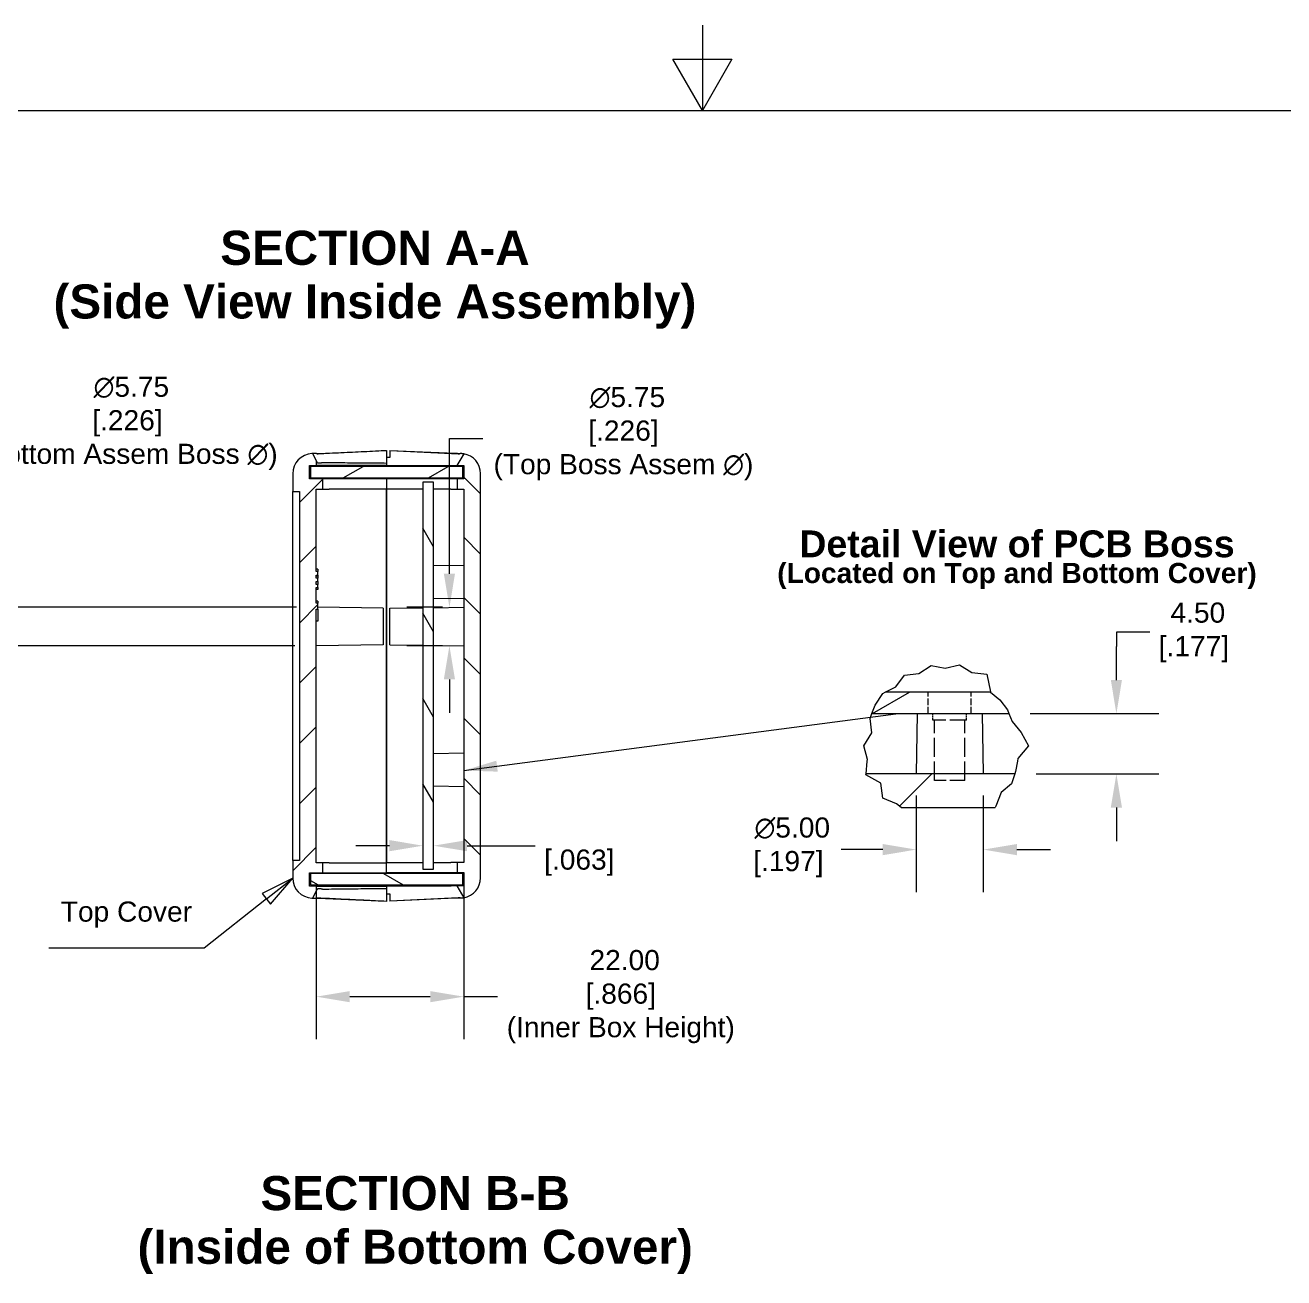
# Model space of a CAD drawing. Header units: millimetres. Extents: x 7 to 552, y 7 to 425.
# Drawn here: x 178.5 to 366.1, y 238.5 to 425.2 of the extents above; entities that cross this region are included whole.
import ezdxf

# ---------------------------------------------------------------- set-up
doc = ezdxf.new("R2010")
doc.units = ezdxf.units.MM
doc.header["$LTSCALE"] = 2
doc.linetypes.add('DASHED', pattern=[0.2067, 0.1654, -0.0413])
for name, color, linetype, lineweight in [('Border (ANSI)', 7, 'Continuous', 9), ('Break Line (ANSI)', 7, 'Continuous', 9), ('Dimension (ANSI)', 7, 'Continuous', 9), ('Hatch (ANSI)', 7, 'Continuous', 9), ('Hidden (ANSI)', 7, 'DASHED', 9), ('Symbol (ANSI)', 7, 'Continuous', 9), ('Visible (ANSI)', 7, 'Continuous', 9)]:
    doc.layers.add(name, color=color, linetype=linetype, lineweight=lineweight)
doc.styles.add('Label Text (ANSI)', font='arialbd.ttf')
doc.styles.add('Note Text (ANSI)', font='arial.ttf')
doc.dimstyles.new('Default - mm (ANSI)', dxfattribs={"dimscale": 2, "dimtxt": 1.5, "dimasz": 2.5, "dimexe": 3.175, "dimexo": 1.6002, "dimgap": 0.8, "dimtad": 0, "dimtih": 1, "dimtoh": 1, "dimrnd": 1e-08, "dimzin": 4, "dimdsep": 46, "dimtxsty": 'Note Text (ANSI)', "dimcen": 0.09, "dimdle": 10, "dimclrd": 256, "dimclre": 256, "dimclrt": 256, "dimadec": 1, "dimazin": 0, "dimtfac": 2.032, "dimtofl": 0, "dimtmove": 0, "dimatfit": 3, "dimfxl": 0, "dimtolj": 1, "dimtzin": 0, "dimlwd": -1, "dimlwe": -1, "dimarcsym": 0})
doc.dimstyles.new('Default - mm (ANSI)$7', dxfattribs={"dimscale": 2, "dimtxt": 1.5, "dimasz": 2.5, "dimexe": 3.175, "dimexo": 1.6002, "dimgap": 0.8, "dimtad": 0, "dimtih": 1, "dimtoh": 1, "dimrnd": 1e-08, "dimzin": 4, "dimdsep": 46, "dimtxsty": 'Note Text (ANSI)', "dimcen": 0.09, "dimdle": 10, "dimclrd": 256, "dimclre": 256, "dimclrt": 256, "dimadec": 1, "dimazin": 0, "dimtfac": 2.032, "dimtofl": 0, "dimtmove": 0, "dimatfit": 3, "dimfxl": 0, "dimtolj": 1, "dimtzin": 0, "dimlwd": -1, "dimlwe": -1, "dimarcsym": 0})

# ---------------------------------------------------------------- blocks, each defined once
blk = doc.blocks.new('Borders Default Border')
at = {"layer": 'Border (ANSI)', "flags": 128}
for points in [[(139.7, 212.598), (139.7, 206.248), (137.5, 210.058), (141.9, 210.058), (139.7, 206.248)], [(9.652, 9.652), (9.652, 206.248), (269.748, 206.248), (269.748, 9.652), (9.652, 9.652)]]:
    blk.add_lwpolyline(points, dxfattribs=at)
blk = doc.blocks.new('*D34')
at = {"layer": 'Defpoints', "color": 0, "transparency": 16777216}
for p in [(237.74, 334.9), (239.34, 334.9), (237.74, 302.9)]:
    blk.add_point(p, dxfattribs=at)
at = {"layer": 'Dimension (ANSI)', "transparency": 16777216}
for p, q in [((232.74, 302.9), (227.74, 302.9)), ((244.34, 302.9), (254.49, 302.9))]:
    blk.add_line(p, q, dxfattribs=at)
for points in [[(232.74, 303.74), (232.74, 302.07), (237.74, 302.9)], [(244.34, 303.74), (244.34, 302.07), (239.34, 302.9)]]:
    blk.add_solid(points, dxfattribs=at)
at = {"layer": 'Dimension (ANSI)', "transparency": 16777216, "insert": (261.06, 307.33), "char_height": 3, "attachment_point": 2, "style": 'Note Text (ANSI)'}
blk.add_mtext('\\A1; \\P[.063]', dxfattribs=at)
blk = doc.blocks.new('*D35')
at = {"layer": 'Defpoints', "color": 0, "transparency": 16777216}
for p in [(241.7, 338.44), (243.84, 338.44), (243.84, 332.69)]:
    blk.add_point(p, dxfattribs=at)
at = {"layer": 'Dimension (ANSI)', "transparency": 16777216}
for p, q in [((241.7, 343.44), (241.7, 363.58)), ((241.7, 363.58), (246.7, 363.58)), ((240.64, 338.44), (235.35, 338.44)), ((240.64, 332.69), (235.35, 332.69)), ((241.7, 327.69), (241.7, 322.69))]:
    blk.add_line(p, q, dxfattribs=at)
for points in [[(240.86, 343.44), (242.53, 343.44), (241.7, 338.44)], [(240.86, 327.69), (242.53, 327.69), (241.7, 332.69)]]:
    blk.add_solid(points, dxfattribs=at)
at = {"layer": 'Dimension (ANSI)', "transparency": 16777216, "insert": (267.64, 371.27), "char_height": 3, "attachment_point": 2, "style": 'Note Text (ANSI)'}
blk.add_mtext('\\A1; {\\fAIGDT|b0|i0;\\H3.0000;n\\fArial|b0|i0;\\H3.0000;}5.75\\P[.226]{\\P(Top Boss Assem \\fAIGDT|b0|i0;\\H3.0000;n\\fArial|b0|i0;\\H3.0000;)}', dxfattribs=at)
blk = doc.blocks.new('*D36')
at = {"layer": 'Defpoints', "color": 0, "transparency": 16777216}
for p in [(164.73, 338.43), (222.09, 338.43), (221.84, 332.69)]:
    blk.add_point(p, dxfattribs=at)
at = {"layer": 'Dimension (ANSI)', "transparency": 16777216}
for p, q in [((164.73, 343.43), (164.73, 365.12)), ((164.73, 365.12), (169.73, 365.12)), ((218.89, 338.43), (158.38, 338.43)), ((218.64, 332.69), (158.38, 332.69)), ((164.73, 327.69), (164.73, 322.69))]:
    blk.add_line(p, q, dxfattribs=at)
for points in [[(163.9, 343.43), (165.56, 343.43), (164.73, 338.43)], [(163.9, 327.69), (165.56, 327.69), (164.73, 332.69)]]:
    blk.add_solid(points, dxfattribs=at)
at = {"layer": 'Dimension (ANSI)', "transparency": 16777216, "insert": (193.7, 372.81), "char_height": 3, "attachment_point": 2, "style": 'Note Text (ANSI)'}
blk.add_mtext('\\A1; {\\fAIGDT|b0|i0;\\H3.0000;n\\fArial|b0|i0;\\H3.0000;}5.75\\P[.226]{\\P(Bottom Assem Boss \\fAIGDT|b0|i0;\\H3.0000;n\\fArial|b0|i0;\\H3.0000;)}', dxfattribs=at)
blk = doc.blocks.new('*D37')
at = {"layer": 'Defpoints', "color": 0, "transparency": 16777216}
for p in [(221.84, 300.36), (243.84, 300.4), (221.84, 280.4)]:
    blk.add_point(p, dxfattribs=at)
at = {"layer": 'Dimension (ANSI)', "transparency": 16777216}
for p, q in [((221.84, 297.16), (221.84, 274.05)), ((243.84, 297.2), (243.84, 274.05)), ((226.84, 280.4), (238.84, 280.4)), ((243.84, 280.4), (248.84, 280.4))]:
    blk.add_line(p, q, dxfattribs=at)
for points in [[(226.84, 281.23), (226.84, 279.57), (221.84, 280.4)], [(238.84, 281.23), (238.84, 279.57), (243.84, 280.4)]]:
    blk.add_solid(points, dxfattribs=at)
at = {"layer": 'Dimension (ANSI)', "transparency": 16777216, "insert": (267.24, 280.4), "char_height": 3, "attachment_point": 5, "style": 'Note Text (ANSI)'}
blk.add_mtext('\\A1; 22.00\\P[.866]{\\P(Inner Box Height) }', dxfattribs=at)
blk = doc.blocks.new('*D40')
at = {"layer": 'Defpoints', "color": 0, "transparency": 16777216}
for p in [(311.28, 313.59), (321.28, 313.59), (321.28, 302.32)]:
    blk.add_point(p, dxfattribs=at)
at = {"layer": 'Dimension (ANSI)', "transparency": 16777216}
for p, q in [((311.28, 310.39), (311.28, 295.97)), ((321.28, 310.39), (321.28, 295.97)), ((306.28, 302.32), (300.11, 302.32)), ((326.28, 302.32), (331.28, 302.32))]:
    blk.add_line(p, q, dxfattribs=at)
for points in [[(306.28, 303.15), (306.28, 301.48), (311.28, 302.32)], [(326.28, 303.15), (326.28, 301.48), (321.28, 302.32)]]:
    blk.add_solid(points, dxfattribs=at)
at = {"layer": 'Dimension (ANSI)', "transparency": 16777216, "insert": (292.22, 307.11), "char_height": 3, "attachment_point": 2, "style": 'Note Text (ANSI)'}
blk.add_mtext('\\A1; {\\fAIGDT|b0|i0;\\H3.0000;n\\fArial|b0|i0;\\H3.0000;}5.00\\P[.197]', dxfattribs=at)
blk = doc.blocks.new('*D41')
at = {"layer": 'Defpoints', "color": 0, "transparency": 16777216}
for p in [(325.09, 322.59), (325.97, 313.59), (341.12, 313.59)]:
    blk.add_point(p, dxfattribs=at)
at = {"layer": 'Dimension (ANSI)', "transparency": 16777216}
for p, q in [((346.12, 334.71), (341.12, 334.71)), ((341.12, 334.71), (341.12, 332.59)), ((341.12, 327.59), (341.12, 332.59)), ((328.29, 322.59), (347.47, 322.59)), ((329.17, 313.59), (347.47, 313.59)), ((341.12, 308.59), (341.12, 303.59))]:
    blk.add_line(p, q, dxfattribs=at)
for points in [[(340.29, 327.59), (341.95, 327.59), (341.12, 322.59)], [(340.29, 308.59), (341.95, 308.59), (341.12, 313.59)]]:
    blk.add_solid(points, dxfattribs=at)
at = {"layer": 'Dimension (ANSI)', "transparency": 16777216, "insert": (352.68, 339.14), "char_height": 3, "attachment_point": 2, "style": 'Note Text (ANSI)'}
blk.add_mtext('\\A1; 4.50\\P[.177]', dxfattribs=at)
blk = doc.blocks.new('Balloon4')
at = {"layer": 'Symbol (ANSI)'}
for p, q in [((109.169, 149.04), (106.899, 147.878)), ((107.21, 147.487), (109.169, 149.04)), ((107.521, 147.095), (109.169, 149.04)), ((107.21, 147.487), (102.564, 143.802)), ((106.899, 147.878), (107.521, 147.095)), ((102.564, 143.802), (90.982, 143.802))]:
    blk.add_line(p, q, dxfattribs=at)
at = {"layer": 'Symbol (ANSI)', "flags": 128}
blk.add_lwpolyline([(107.521, 147.095), (109.169, 149.04), (106.899, 147.878), (107.521, 147.095)], dxfattribs=at)
at = {"layer": 'Symbol (ANSI)'}
blk.add_solid([(107.521, 147.095), (109.169, 149.04), (106.899, 147.878), (107.521, 147.095)], dxfattribs=at)
at = {"layer": 'Symbol (ANSI)', "insert": (96.773, 146.314), "char_height": 1.5, "attachment_point": 5, "style": 'Note Text (ANSI)'}
blk.add_mtext('Top Cover', dxfattribs=at)

msp = doc.modelspace()

# ---------------------------------------------------------------- hatches: boundary and pattern name
at = {"layer": 'Hatch (ANSI)'}
h = msp.add_hatch(dxfattribs=at)
h.set_pattern_fill('ANSI31', color=256, scale=50.8, angle=180, style=0)
h.set_pattern_definition([(225, (0, 0), (4.49013, -4.49013), [])])
edge = h.paths.add_edge_path()
edge.add_line((218.3378, 355.7083), (219.3378, 355.7083))
edge.add_line((219.3378, 355.7083), (219.3378, 300.7083))
edge.add_line((219.3378, 300.7083), (218.3378, 300.7083))
edge.add_line((218.3378, 300.7083), (218.3378, 298.0803))
edge.add_ellipse((221.3378, 298.0803), major_axis=(-3, 0), ratio=1, start_angle=0, end_angle=87.5)
edge.add_line((221.2069, 295.0831), (221.3378, 295.0774))
edge.add_line((221.3378, 295.0774), (221.8671, 296.2125))
edge.add_line((221.8671, 296.2125), (221.8671, 296.8556))
edge.add_line((221.8671, 296.8556), (220.8378, 296.8556))
edge.add_line((220.8378, 296.8556), (220.8378, 298.8556))
edge.add_line((220.8378, 298.8556), (222.8368, 298.8556))
edge.add_line((222.8368, 298.8556), (222.8368, 300.3556))
edge.add_line((222.8368, 300.3556), (221.8378, 300.3556))
edge.add_line((221.8378, 300.3556), (221.8378, 338.1375))
edge.add_line((221.8378, 338.1375), (222.0878, 338.1375))
edge.add_line((222.0878, 338.1375), (222.0878, 339.0401))
edge.add_line((222.0878, 339.0401), (221.8378, 339.0401))
edge.add_line((221.8378, 339.0401), (221.8378, 341.3615))
edge.add_line((221.8378, 341.3615), (222.0878, 341.3615))
edge.add_line((222.0878, 341.3615), (222.0878, 341.8234))
edge.add_line((222.0878, 341.8234), (221.8378, 341.8234))
edge.add_line((221.8378, 341.8234), (221.8378, 342.2968))
edge.add_line((221.8378, 342.2968), (222.0878, 342.2968))
edge.add_line((222.0878, 342.2968), (222.0878, 342.7736))
edge.add_line((222.0878, 342.7736), (221.8378, 342.7736))
edge.add_line((221.8378, 342.7736), (221.8378, 343.2166))
edge.add_line((221.8378, 343.2166), (222.0878, 343.2166))
edge.add_line((222.0878, 343.2166), (222.0878, 343.7836))
edge.add_line((222.0878, 343.7836), (221.8378, 343.7836))
edge.add_line((221.8378, 343.7836), (221.8378, 356.0612))
edge.add_line((221.8378, 356.0612), (222.8368, 356.0612))
edge.add_line((222.8368, 356.0612), (222.8368, 357.5612))
edge.add_line((222.8368, 357.5612), (220.8378, 357.5612))
edge.add_line((220.8378, 357.5612), (220.8378, 359.5612))
edge.add_line((220.8378, 359.5612), (221.8671, 359.5612))
edge.add_line((221.8671, 359.5612), (221.8671, 360.2043))
edge.add_line((221.8671, 360.2043), (221.3378, 361.3394))
edge.add_line((221.3378, 361.3394), (221.2069, 361.3337))
edge.add_ellipse((221.3378, 358.3365), major_axis=(-0.1309, 2.9971), ratio=1, start_angle=0, end_angle=87.5)
edge.add_line((218.3378, 358.3365), (218.3378, 355.7083))
h = msp.add_hatch(dxfattribs=at)
h.set_pattern_fill('ANSI31', color=256, scale=50.8, angle=90, style=0)
h.set_pattern_definition([(135, (0, 0), (-4.49013, -4.49013), [])])
edge = h.paths.add_edge_path()
edge.add_line((242.8387, 300.3992), (242.8387, 298.8992))
edge.add_line((242.8387, 298.8992), (243.8478, 298.8992))
edge.add_line((243.8478, 298.8992), (243.8478, 296.8992))
edge.add_line((243.8478, 296.8992), (242.8244, 296.8992))
edge.add_line((242.8244, 296.8992), (243.8378, 295.1441))
edge.add_ellipse((243.3378, 298.1021), major_axis=(0.5, -2.958), ratio=1, start_angle=0, end_angle=80.405932)
edge.add_line((246.3378, 298.1021), (246.3378, 358.3584))
edge.add_ellipse((243.3378, 358.3584), major_axis=(3, 0), ratio=1, start_angle=0, end_angle=80.405932)
edge.add_line((243.8378, 361.3164), (242.8244, 359.5612))
edge.add_line((242.8244, 359.5612), (243.8478, 359.5612))
edge.add_line((243.8478, 359.5612), (243.8478, 357.5612))
edge.add_line((243.8478, 357.5612), (242.8387, 357.5612))
edge.add_line((242.8387, 357.5612), (242.8387, 356.0612))
edge.add_line((242.8387, 356.0612), (243.8378, 356.0612))
edge.add_line((243.8378, 356.0612), (243.8378, 300.3992))
edge.add_line((243.8378, 300.3992), (242.8387, 300.3992))
h = msp.add_hatch(dxfattribs=at)
h.set_pattern_fill('ANSI31', color=256, scale=50.8, angle=165, style=0)
h.set_pattern_definition([(210, (0, 0), (3.175, -5.49926), [])])
h.paths.add_polyline_path([(220.9878, 357.7112), (243.6878, 357.7112), (243.6878, 359.4112), (220.9878, 359.4112)])
h = msp.add_hatch(dxfattribs=at)
h.set_pattern_fill('ANSI31', color=256, scale=50.8, angle=75, style=0)
h.set_pattern_definition([(120, (0, 0), (-5.49926, -3.175), [])])
h.paths.add_polyline_path([(239.3378, 357.0612), (237.7378, 357.0612), (237.7378, 299.3992), (239.3378, 299.3992)])
h = msp.add_hatch(dxfattribs=at)
h.set_pattern_fill('ANSI31', color=256, scale=101.6, angle=345, style=0)
h.set_pattern_definition([(30, (0, 0), (-6.35, 10.99852), [])])
h.paths.add_polyline_path([(324.8713, 323.1305), (325.0931, 322.5945), (304.6719, 322.5945), (305.1486, 323.8276), (306.2897, 325.6094), (306.6733, 325.7945), (322.3679, 325.7945), (323.7591, 324.6204)])
h = msp.add_hatch(dxfattribs=at)
h.set_pattern_fill('ANSI31', color=256, scale=101.6, angle=360, style=0)
h.set_pattern_definition([(45, (0, 0), (-8.98026, 8.98026), [])])
h.paths.add_polyline_path([(325.46, 312.1008), (323.923, 310.8133), (323.1732, 308.7765), (323.043, 308.5945), (309.0486, 308.5945), (308.3643, 309.1461), (306.32, 309.9873), (306.0054, 312.2383), (303.7937, 313.4835), (303.8038, 313.5945), (325.9661, 313.5945)])
h = msp.add_hatch(dxfattribs=at)
h.set_pattern_fill('ANSI31', color=256, scale=50.8, angle=105, style=0)
h.set_pattern_definition([(150, (0, 0), (-3.175, -5.49926), [])])
h.paths.add_polyline_path([(220.9878, 297.0492), (243.6878, 297.0492), (243.6878, 298.7492), (220.9878, 298.7492)])

# ---------------------------------------------------------------- linework, layer by layer
at = {"layer": 'Break Line (ANSI)'}
for p, q in [((309.5237, 328.3337), (311.6894, 328.5675)), ((311.6894, 328.5675), (313.4991, 329.7776)), ((313.4991, 329.7776), (315.6137, 329.3396)), ((315.6137, 329.3396), (317.7439, 329.867)), ((317.7439, 329.867), (319.5836, 328.6931)), ((319.5836, 328.6931), (321.7896, 328.4827)), ((321.7896, 328.4827), (322.348, 325.8113)), ((306.6733, 325.7945), (308.2536, 326.557)), ((308.2536, 326.557), (309.5237, 328.3337)), ((305.1486, 323.8276), (306.2897, 325.6094)), ((306.2897, 325.6094), (306.6733, 325.7945)), ((322.348, 325.8113), (322.3679, 325.7945)), ((322.3679, 325.7945), (323.7591, 324.6204)), ((323.7591, 324.6204), (324.8713, 323.1305)), ((304.6719, 322.5945), (305.1486, 323.8276)), ((324.8713, 323.1305), (325.0931, 322.5945)), ((304.3918, 321.87), (304.6719, 322.5945)), ((304.6794, 319.7136), (304.3918, 321.87)), ((325.0931, 322.5945), (325.5817, 321.4137)), ((325.5817, 321.4137), (326.9161, 319.7785)), ((303.4486, 317.7856), (304.6794, 319.7136)), ((326.9161, 319.7785), (327.9982, 317.7856)), ((303.9995, 315.7377), (303.4486, 317.7856)), ((327.9982, 317.7856), (326.4235, 315.8796)), ((303.8038, 313.5945), (303.9785, 315.5072)), ((303.9785, 315.5072), (303.9995, 315.7377)), ((326.3591, 315.5072), (326.0937, 313.9712)), ((326.4235, 315.8796), (326.3591, 315.5072)), ((303.7937, 313.4835), (303.8038, 313.5945)), ((306.0054, 312.2383), (303.7937, 313.4835)), ((325.9661, 313.5945), (325.46, 312.1008)), ((326.0937, 313.9712), (325.9661, 313.5945)), ((306.32, 309.9873), (306.0054, 312.2383)), ((325.46, 312.1008), (323.923, 310.8133)), ((308.3643, 309.1461), (306.32, 309.9873)), ((323.923, 310.8133), (323.1732, 308.7765)), ((309.0486, 308.5945), (308.3643, 309.1461)), ((323.1732, 308.7765), (323.043, 308.5945))]:
    msp.add_line(p, q, dxfattribs=at)
at = {"layer": 'Hidden (ANSI)', "ltscale": 3.047415}
for p, q in [((313.0758, 322.5945), (313.0758, 325.7945)), ((319.4758, 322.5945), (319.4758, 325.7945))]:
    msp.add_line(p, q, dxfattribs=at)
at = {"layer": 'Hidden (ANSI)', "ltscale": 0.952248}
for p, q in [((313.7758, 321.5945), (313.7758, 322.5945)), ((318.7758, 321.5945), (318.7758, 322.5945))]:
    msp.add_line(p, q, dxfattribs=at)
at = {"layer": 'Hidden (ANSI)', "ltscale": 7.479626}
msp.add_line((318.7758, 321.5945), (313.7758, 321.5945), dxfattribs=at)
at = {"layer": 'Hidden (ANSI)', "ltscale": 8.571034}
for p, q in [((314.0258, 312.5945), (314.0258, 321.5945)), ((318.5258, 312.5945), (318.5258, 321.5945))]:
    msp.add_line(p, q, dxfattribs=at)
at = {"layer": 'Hidden (ANSI)', "ltscale": 6.731654}
msp.add_line((318.5258, 312.5945), (314.0258, 312.5945), dxfattribs=at)
at = {"layer": 'Visible (ANSI)'}
for p, q in [((221.3378, 361.3394), (221.2069, 361.3337)), ((221.4829, 361.3457), (221.3378, 361.3394)), ((221.8671, 360.2043), (221.3378, 361.3394)), ((222.088, 361.3721), (232.3378, 361.8197)), ((232.3378, 361.8197), (232.3378, 359.9376)), ((232.8378, 360.7433), (232.3378, 360.7415)), ((232.8378, 361.8197), (242.5875, 361.394)), ((232.8378, 361.8197), (232.8378, 361.8164)), ((232.8378, 361.8164), (232.8378, 360.7433)), ((232.8378, 361.8164), (242.9933, 361.3075)), ((243.8378, 361.3164), (242.8244, 359.5612)), ((220.8378, 357.5612), (220.8378, 359.5612)), ((220.8378, 359.5612), (221.8671, 359.5612)), ((243.6878, 359.4112), (220.9878, 359.4112)), ((220.9878, 359.4112), (220.9878, 357.7112)), ((221.8671, 359.5612), (221.8671, 360.2043)), ((221.8671, 360.2043), (221.9136, 360.1045)), ((222.9639, 359.5612), (221.8671, 359.5612)), ((232.3378, 359.5612), (222.9639, 359.5612)), ((232.3378, 359.9376), (232.3378, 359.5612)), ((232.3378, 359.5612), (241.9795, 359.5612)), ((232.3378, 359.4112), (232.3378, 359.5612)), ((232.3378, 359.5612), (232.3378, 359.4112)), ((241.9795, 359.5612), (242.8244, 359.5612)), ((242.8244, 359.5612), (243.8478, 359.5612)), ((243.6878, 357.7112), (243.6878, 359.4112)), ((243.8478, 359.5612), (243.8478, 357.5612)), ((218.3378, 358.3365), (218.3378, 355.7083)), ((222.8368, 357.5612), (220.8378, 357.5612)), ((220.9878, 357.7112), (243.6878, 357.7112)), ((222.8368, 356.0612), (222.8368, 357.5612)), ((223.7932, 357.5612), (222.8368, 357.5612)), ((232.3378, 357.5612), (223.7932, 357.5612)), ((232.3378, 357.5612), (232.3378, 357.7112)), ((232.3378, 357.7112), (232.3378, 357.5612)), ((232.3378, 357.5612), (232.3378, 356.0612)), ((241.8824, 357.5612), (232.3378, 357.5612)), ((232.3378, 357.5612), (232.3378, 356.0612)), ((239.3378, 357.0612), (237.7378, 357.0612)), ((237.7378, 357.0612), (237.7378, 299.3992)), ((239.3378, 299.3992), (239.3378, 357.0612)), ((242.8387, 357.5612), (241.8824, 357.5612)), ((243.8478, 357.5612), (242.8387, 357.5612)), ((242.8387, 357.5612), (242.8387, 356.0612)), ((246.3378, 298.1021), (246.3378, 358.3584)), ((218.3378, 355.7083), (219.3378, 355.7083)), ((218.3378, 300.7083), (218.3378, 355.7083)), ((219.3378, 355.7083), (219.3378, 300.7083)), ((221.8378, 343.7836), (221.8378, 356.0612)), ((221.8378, 356.0612), (222.8368, 356.0612)), ((222.8368, 356.0612), (223.7932, 356.0612)), ((232.3378, 356.0612), (223.7932, 356.0612)), ((232.3378, 300.3992), (232.3378, 356.0612)), ((237.7378, 356.0612), (232.3378, 356.0612)), ((232.3378, 356.0612), (232.3378, 300.3992)), ((241.8824, 356.0612), (239.3378, 356.0612)), ((241.8824, 356.0612), (242.8387, 356.0612)), ((242.8387, 356.0612), (243.8378, 356.0612)), ((243.8378, 356.0612), (243.8378, 300.3992)), ((222.0878, 344.1279), (221.8378, 344.1279)), ((222.0878, 343.7836), (221.8378, 343.7836)), ((222.0878, 344.1279), (222.0878, 343.7836)), ((222.0878, 343.2166), (222.0878, 343.7836)), ((239.3378, 344.6517), (243.8378, 344.7302)), ((221.8378, 342.7736), (221.8378, 343.2166)), ((221.8378, 343.2166), (222.0878, 343.2166)), ((222.0878, 343.0601), (221.8378, 343.0601)), ((222.0878, 342.7736), (221.8378, 342.7736)), ((221.8378, 341.8234), (221.8378, 342.2968)), ((221.8378, 342.2968), (222.0878, 342.2968)), ((222.0878, 341.8234), (221.8378, 341.8234)), ((222.0878, 343.2166), (222.0878, 343.0601)), ((222.0878, 343.0601), (222.0878, 342.7736)), ((222.0878, 342.2968), (222.0878, 342.7736)), ((222.0878, 342.2968), (222.0878, 342.0906)), ((222.0878, 342.0906), (222.0878, 341.8234)), ((222.0878, 341.3615), (222.0878, 341.8234)), ((221.8378, 339.0401), (221.8378, 341.3615)), ((221.8378, 341.3615), (222.0878, 341.3615)), ((222.0878, 341.0662), (221.8378, 341.0662)), ((222.0878, 341.3615), (222.0878, 341.0662)), ((239.3378, 339.8088), (243.8378, 339.7302)), ((222.0878, 339.3565), (221.8378, 339.3565)), ((222.0878, 339.0401), (221.8378, 339.0401)), ((221.8378, 300.3556), (221.8378, 338.1375)), ((221.8378, 338.1375), (222.0878, 338.1375)), ((222.0878, 339.3565), (222.0878, 339.0401)), ((222.0878, 338.1375), (222.0878, 339.0401)), ((231.8378, 338.3053), (222.0878, 338.4329)), ((222.0878, 338.1375), (222.0878, 336.3565)), ((231.8378, 338.3053), (231.8378, 332.8171)), ((232.8378, 338.2922), (237.7378, 338.3564)), ((232.8378, 332.8302), (232.8378, 338.2922)), ((239.3378, 338.3773), (243.8378, 338.4362)), ((222.0878, 336.3565), (221.8378, 336.3565)), ((231.8378, 332.8171), (221.8378, 332.6862)), ((232.8378, 332.8302), (237.7378, 332.7661)), ((239.3378, 332.7451), (243.8378, 332.6862)), ((322.3679, 325.7945), (306.6733, 325.7945)), ((304.6719, 322.5945), (325.0931, 322.5945)), ((311.4329, 322.5945), (311.2758, 313.5945)), ((321.1187, 322.5945), (321.2758, 313.5945)), ((239.3378, 316.6517), (243.8378, 316.7302)), ((325.9661, 313.5945), (303.8038, 313.5945)), ((239.3378, 311.8088), (243.8378, 311.7302)), ((309.0486, 308.5945), (323.043, 308.5945)), ((219.3378, 300.7083), (218.3378, 300.7083)), ((218.3378, 300.7083), (218.3378, 298.0803)), ((222.8368, 300.3556), (221.8378, 300.3556)), ((222.8368, 298.8556), (222.8368, 300.3556)), ((223.7932, 300.3556), (222.8368, 300.3556)), ((223.7932, 300.3556), (232.3378, 300.3556)), ((232.3378, 298.8992), (232.3378, 300.3992)), ((232.3378, 300.3992), (237.7378, 300.3992)), ((232.3378, 298.8556), (232.3378, 300.3556)), ((239.3378, 300.3992), (241.8824, 300.3992)), ((242.8387, 300.3992), (241.8824, 300.3992)), ((242.8387, 300.3992), (242.8387, 298.8992)), ((243.8378, 300.3992), (242.8387, 300.3992)), ((220.8378, 296.8556), (220.8378, 298.8556)), ((220.8378, 298.8556), (222.8368, 298.8556)), ((243.6878, 298.7492), (220.9878, 298.7492)), ((220.9878, 298.7492), (220.9878, 297.0492)), ((222.8368, 298.8556), (223.7932, 298.8556)), ((223.7932, 298.8556), (232.3378, 298.8556)), ((232.3378, 298.8992), (241.8824, 298.8992)), ((232.3378, 298.7492), (232.3378, 298.8556)), ((232.3378, 298.8556), (232.3378, 298.7492)), ((237.7378, 299.3992), (239.3378, 299.3992)), ((241.8824, 298.8992), (242.8387, 298.8992)), ((242.8387, 298.8992), (243.8478, 298.8992)), ((243.6878, 297.0492), (243.6878, 298.7492)), ((243.8478, 298.8992), (243.8478, 296.8992)), ((221.8671, 296.8556), (220.8378, 296.8556)), ((220.9878, 297.0492), (243.6878, 297.0492)), ((221.8671, 296.2125), (221.8671, 296.8556)), ((221.8671, 296.8556), (222.9639, 296.8556)), ((222.9639, 296.8556), (232.3378, 296.8556)), ((232.3378, 296.8992), (232.3378, 297.0492)), ((232.3378, 297.0492), (232.3378, 296.8992)), ((232.3378, 296.8992), (241.9795, 296.8992)), ((232.3378, 296.8556), (232.3378, 296.8992)), ((232.3378, 296.8556), (232.3378, 296.4792)), ((232.3378, 296.4792), (232.3378, 294.5971)), ((242.8244, 296.8992), (241.9795, 296.8992)), ((243.8478, 296.8992), (242.8244, 296.8992)), ((242.8244, 296.8992), (243.8378, 295.1441)), ((221.2069, 295.0831), (221.3378, 295.0774)), ((221.3378, 295.0774), (221.8671, 296.2125)), ((221.3378, 295.0774), (221.4829, 295.0711)), ((221.9136, 296.3123), (221.8671, 296.2125)), ((232.3378, 294.5971), (222.088, 295.0447)), ((232.3378, 295.719), (232.8378, 295.719)), ((232.8378, 295.719), (232.8378, 294.644)), ((242.9933, 295.153), (232.8378, 294.644)), ((242.5875, 295.0665), (232.8378, 294.6408)), ((232.8378, 294.644), (232.8378, 294.6408))]:
    msp.add_line(p, q, dxfattribs=at)
at = {"layer": 'Visible (ANSI)', "flags": 128}
for points in [[(221.8677, 361.3623), (221.8482, 361.3614), (221.8289, 361.3606), (221.8099, 361.3597), (221.791, 361.3589), (221.7725, 361.3581), (221.7542, 361.3573), (221.7361, 361.3565), (221.7183, 361.3558), (221.7008, 361.355), (221.6835, 361.3543), (221.6667, 361.3536), (221.6502, 361.3529), (221.634, 361.3522), (221.6183, 361.3515), (221.6029, 361.3508), (221.588, 361.3502), (221.5734, 361.3496), (221.5593, 361.349), (221.5455, 361.3484), (221.5321, 361.3478), (221.5192, 361.3473), (221.5067, 361.3468), (221.4946, 361.3462), (221.4829, 361.3457)], [(221.8677, 361.3623), (221.8764, 361.3627), (221.8851, 361.3631), (221.8939, 361.3635), (221.9027, 361.3639), (221.9116, 361.3643), (221.9205, 361.3647), (221.9294, 361.3651), (221.9384, 361.3655), (221.9474, 361.3659), (221.9565, 361.3663), (221.9656, 361.3668), (221.9747, 361.3672), (221.9839, 361.3676), (221.9932, 361.368), (222.0024, 361.3684), (222.0118, 361.3688), (222.0211, 361.3692), (222.0305, 361.3696), (222.04, 361.37), (222.0495, 361.3705), (222.0591, 361.3709), (222.0687, 361.3713), (222.0783, 361.3717), (222.088, 361.3721)], [(221.8677, 361.3623), (221.8773, 361.359), (221.8871, 361.3559), (221.8969, 361.3529), (221.9067, 361.35), (221.9165, 361.3473), (221.9264, 361.3447), (221.9363, 361.3422), (221.9462, 361.3399), (221.9562, 361.3378), (221.9662, 361.3357), (221.9762, 361.3338), (221.9863, 361.3321), (221.9963, 361.3306), (222.0064, 361.3292), (222.0165, 361.3279), (222.0267, 361.3269), (222.0368, 361.326), (222.047, 361.3252), (222.0571, 361.3247), (222.0673, 361.3243), (222.0775, 361.3242), (222.0876, 361.3242), (222.0978, 361.3244), (222.108, 361.3248)], [(222.108, 361.3248), (222.5383, 361.3461), (222.9712, 361.3675), (223.4059, 361.3888), (223.8416, 361.4102), (224.2773, 361.4316), (224.7124, 361.4528), (225.146, 361.4739), (225.5772, 361.4949), (226.0053, 361.5157), (226.4295, 361.5362), (226.8489, 361.5565), (227.2672, 361.5767), (227.6878, 361.597), (228.1102, 361.6173), (228.534, 361.6377), (228.9587, 361.6581), (229.3839, 361.6785), (229.8092, 361.6989), (230.2341, 361.7192), (230.6582, 361.7395), (231.0811, 361.7597), (231.5023, 361.7798), (231.9213, 361.7998), (232.3378, 361.8197)], [(242.5875, 361.394), (242.6159, 361.3927), (242.646, 361.3914), (242.6754, 361.3901), (242.7046, 361.3888), (242.734, 361.3875), (242.7633, 361.3862), (242.7928, 361.3848), (242.8225, 361.3834), (242.8522, 361.3819), (242.882, 361.3804), (242.9117, 361.3789), (242.9412, 361.3773), (242.9705, 361.3757), (242.9997, 361.3739), (243.0287, 361.3722), (243.0575, 361.3703), (243.0863, 361.3684), (243.1149, 361.3664), (243.1435, 361.3642), (243.1719, 361.362), (243.2002, 361.3597), (243.2285, 361.3573), (243.2567, 361.3547), (243.2849, 361.352)], [(242.9933, 361.3075), (243.0056, 361.307), (243.0179, 361.3067), (243.0303, 361.3067), (243.0426, 361.3069), (243.0549, 361.3074), (243.0673, 361.308), (243.0796, 361.3089), (243.0919, 361.31), (243.1042, 361.3113), (243.1164, 361.3128), (243.1287, 361.3144), (243.1409, 361.3163), (243.1531, 361.3184), (243.1653, 361.3206), (243.1774, 361.323), (243.1895, 361.3256), (243.2016, 361.3284), (243.2136, 361.3313), (243.2256, 361.3344), (243.2375, 361.3376), (243.2494, 361.341), (243.2613, 361.3445), (243.2731, 361.3482), (243.2849, 361.352)], [(243.8373, 361.3155), (243.8351, 361.3152), (243.8312, 361.3151), (243.8254, 361.315), (243.8178, 361.3151), (243.8084, 361.3154), (243.797, 361.3158), (243.7837, 361.3163), (243.7684, 361.3171), (243.7512, 361.318), (243.7321, 361.3191), (243.7111, 361.3204), (243.6882, 361.3219), (243.6634, 361.3235), (243.6367, 361.3254), (243.6082, 361.3274), (243.5779, 361.3296), (243.546, 361.332), (243.5127, 361.3345), (243.4779, 361.3372), (243.4417, 361.3399), (243.4042, 361.3428), (243.3655, 361.3458), (243.3256, 361.3489), (243.2849, 361.352)], [(221.9136, 360.1045), (221.9255, 360.082), (221.9393, 360.0613), (221.9551, 360.0424), (221.9732, 360.0252), (221.9936, 360.0096), (222.0164, 359.9956), (222.0418, 359.9832), (222.0696, 359.9725), (222.0995, 359.9633), (222.1315, 359.9558), (222.1656, 359.9498), (222.2016, 359.9453), (222.2397, 359.9422), (222.2796, 359.9406), (222.3212, 359.9403), (222.3642, 359.9415), (222.4085, 359.9441), (222.4541, 359.9482), (222.5008, 359.9538), (222.5484, 359.9608), (222.5965, 359.9694), (222.645, 359.9796), (222.6938, 359.9915), (222.7427, 360.0051)], [(222.7427, 360.0051), (222.7516, 360.0077), (222.7605, 360.0102), (222.7695, 360.0126), (222.7785, 360.0148), (222.7875, 360.017), (222.7966, 360.019), (222.8057, 360.0209), (222.8148, 360.0227), (222.824, 360.0244), (222.8332, 360.026), (222.8425, 360.0274), (222.8517, 360.0288), (222.861, 360.03), (222.8703, 360.0311), (222.8796, 360.0321), (222.889, 360.0329), (222.8983, 360.0337), (222.9076, 360.0343), (222.917, 360.0348), (222.9263, 360.0352), (222.9357, 360.0354), (222.9451, 360.0356), (222.9545, 360.0356), (222.9639, 360.0355)], [(222.9639, 360.0355), (223.3417, 360.0295), (223.724, 360.0237), (224.1104, 360.0181), (224.5004, 360.0127), (224.8936, 360.0075), (225.2894, 360.0024), (225.6875, 359.9976), (226.0872, 359.9928), (226.4883, 359.9883), (226.8901, 359.9839), (227.2922, 359.9797), (227.6943, 359.9756), (228.0957, 359.9717), (228.496, 359.9679), (228.8949, 359.9643), (229.2917, 359.9608), (229.686, 359.9575), (230.0774, 359.9543), (230.4654, 359.9512), (230.8495, 359.9482), (231.2292, 359.9454), (231.6042, 359.9427), (231.9739, 359.9401), (232.3378, 359.9376)], [(222.7427, 296.4117), (222.6976, 296.4243), (222.652, 296.4356), (222.6061, 296.4456), (222.56, 296.4541), (222.5139, 296.4613), (222.468, 296.4671), (222.4224, 296.4716), (222.3775, 296.4746), (222.3341, 296.4763), (222.2923, 296.4765), (222.252, 296.4753), (222.2135, 296.4727), (222.1767, 296.4686), (222.1419, 296.463), (222.1091, 296.4559), (222.0785, 296.4473), (222.0502, 296.4371), (222.024, 296.4252), (222.0001, 296.4115), (221.9784, 296.3959), (221.9589, 296.3784), (221.9417, 296.3587), (221.9266, 296.3367), (221.9136, 296.3123)], [(232.3378, 296.4792), (231.9739, 296.4767), (231.6042, 296.4741), (231.2292, 296.4714), (230.8495, 296.4686), (230.4654, 296.4656), (230.0774, 296.4625), (229.686, 296.4593), (229.2917, 296.456), (228.8949, 296.4525), (228.496, 296.4489), (228.0957, 296.4451), (227.6943, 296.4412), (227.2922, 296.4371), (226.8901, 296.4329), (226.4883, 296.4285), (226.0872, 296.424), (225.6875, 296.4193), (225.2894, 296.4144), (224.8936, 296.4093), (224.5004, 296.4041), (224.1104, 296.3987), (223.724, 296.3931), (223.3417, 296.3873), (222.9639, 296.3813)], [(221.4829, 295.0711), (221.4945, 295.0706), (221.5066, 295.0701), (221.5192, 295.0695), (221.5321, 295.069), (221.5455, 295.0684), (221.5593, 295.0678), (221.5735, 295.0672), (221.5881, 295.0666), (221.6032, 295.0659), (221.6186, 295.0653), (221.6345, 295.0646), (221.6506, 295.0639), (221.6671, 295.0632), (221.6839, 295.0625), (221.7011, 295.0618), (221.7185, 295.061), (221.7363, 295.0603), (221.7543, 295.0595), (221.7726, 295.0587), (221.7913, 295.0579), (221.8101, 295.0571), (221.8291, 295.0562), (221.8483, 295.0554), (221.8677, 295.0546)], [(222.108, 295.092), (222.0978, 295.0924), (222.0876, 295.0926), (222.0775, 295.0926), (222.0673, 295.0925), (222.0571, 295.0921), (222.0469, 295.0916), (222.0368, 295.0909), (222.0267, 295.09), (222.0165, 295.0889), (222.0064, 295.0877), (221.9963, 295.0862), (221.9863, 295.0847), (221.9762, 295.083), (221.9662, 295.0811), (221.9562, 295.0791), (221.9462, 295.0769), (221.9363, 295.0746), (221.9264, 295.0721), (221.9165, 295.0695), (221.9067, 295.0668), (221.8969, 295.0639), (221.8871, 295.0609), (221.8774, 295.0578), (221.8677, 295.0546)], [(222.088, 295.0447), (222.0783, 295.0451), (222.0687, 295.0455), (222.0591, 295.0459), (222.0495, 295.0463), (222.04, 295.0468), (222.0305, 295.0472), (222.0211, 295.0476), (222.0118, 295.048), (222.0024, 295.0484), (221.9932, 295.0488), (221.9839, 295.0492), (221.9747, 295.0496), (221.9656, 295.0501), (221.9565, 295.0505), (221.9474, 295.0509), (221.9384, 295.0513), (221.9294, 295.0517), (221.9205, 295.0521), (221.9116, 295.0525), (221.9027, 295.0529), (221.8939, 295.0533), (221.8851, 295.0537), (221.8764, 295.0541), (221.8677, 295.0546)], [(232.3378, 294.5971), (231.9213, 294.617), (231.5023, 294.637), (231.0811, 294.6571), (230.6583, 294.6773), (230.2342, 294.6976), (229.8093, 294.7179), (229.3841, 294.7383), (228.9589, 294.7587), (228.5342, 294.7791), (228.1104, 294.7994), (227.6881, 294.8198), (227.2675, 294.8401), (226.8493, 294.8603), (226.4298, 294.8806), (226.0056, 294.9011), (225.5774, 294.9219), (225.1462, 294.9429), (224.7125, 294.964), (224.2774, 294.9852), (223.8416, 295.0066), (223.406, 295.028), (222.9713, 295.0493), (222.5383, 295.0707), (222.108, 295.092)], [(222.9639, 296.3813), (222.9544, 296.3812), (222.9451, 296.3812), (222.9357, 296.3814), (222.9263, 296.3816), (222.9169, 296.382), (222.9076, 296.3825), (222.8983, 296.3831), (222.889, 296.3839), (222.8797, 296.3847), (222.8704, 296.3857), (222.8611, 296.3868), (222.8519, 296.388), (222.8426, 296.3893), (222.8334, 296.3908), (222.8242, 296.3923), (222.815, 296.394), (222.8059, 296.3958), (222.7967, 296.3978), (222.7876, 296.3998), (222.7785, 296.402), (222.7695, 296.4042), (222.7605, 296.4066), (222.7516, 296.4091), (222.7427, 296.4117)], [(243.2849, 295.1085), (243.2586, 295.1059), (243.2322, 295.1035), (243.2056, 295.1012), (243.1789, 295.099), (243.1521, 295.0969), (243.1251, 295.0949), (243.0979, 295.0929), (243.0704, 295.091), (243.0428, 295.0892), (243.0149, 295.0875), (242.9867, 295.0858), (242.9582, 295.0842), (242.9294, 295.0826), (242.9003, 295.081), (242.8709, 295.0795), (242.8411, 295.078), (242.8109, 295.0766), (242.7804, 295.0751), (242.7494, 295.0737), (242.718, 295.0722), (242.6861, 295.0708), (242.6537, 295.0694), (242.6209, 295.068), (242.5875, 295.0665)], [(243.2849, 295.1085), (243.2731, 295.1123), (243.2613, 295.1159), (243.2494, 295.1195), (243.2375, 295.1229), (243.2255, 295.1261), (243.2135, 295.1292), (243.2015, 295.1321), (243.1894, 295.1349), (243.1773, 295.1374), (243.1652, 295.1399), (243.1531, 295.1421), (243.1409, 295.1442), (243.1287, 295.146), (243.1165, 295.1477), (243.1042, 295.1492), (243.0919, 295.1505), (243.0796, 295.1516), (243.0673, 295.1524), (243.055, 295.1531), (243.0426, 295.1535), (243.0303, 295.1538), (243.018, 295.1537), (243.0056, 295.1535), (242.9933, 295.153)], [(243.2849, 295.1085), (243.3257, 295.1116), (243.3655, 295.1146), (243.4043, 295.1176), (243.4418, 295.1205), (243.4779, 295.1233), (243.5128, 295.126), (243.5462, 295.1285), (243.5781, 295.1309), (243.6084, 295.1331), (243.6369, 295.1351), (243.6635, 295.137), (243.6882, 295.1386), (243.7111, 295.1401), (243.7321, 295.1414), (243.7512, 295.1425), (243.7685, 295.1434), (243.7837, 295.1441), (243.797, 295.1447), (243.8084, 295.1451), (243.8178, 295.1453), (243.8254, 295.1454), (243.8312, 295.1454), (243.8351, 295.1452), (243.8373, 295.1449)]]:
    msp.add_lwpolyline(points, dxfattribs=at)
at = {"layer": 'Visible (ANSI)'}
for centre, start, end in [((221.3378, 358.3365), 92.5, 180), ((243.3378, 358.3584), 0, 80.405932), ((221.3378, 298.0803), 180, 267.5), ((243.3378, 298.1021), 279.594068, 0)]:
    msp.add_arc(centre, 3, start, end, dxfattribs=at)

# ---------------------------------------------------------------- block references
at = {"xscale": 2, "yscale": 2, "zscale": 2}
msp.add_blockref('Borders Default Border', (0, 0), dxfattribs=at)
at = {"layer": 'Symbol (ANSI)', "xscale": 2, "yscale": 2, "zscale": 2}
msp.add_blockref('Balloon4', (0, 0), dxfattribs=at)

# ---------------------------------------------------------------- texts
at = {"layer": 'Symbol (ANSI)', "char_height": 5.08, "attachment_point": 2, "style": 'Label Text (ANSI)'}
for s, insert, width, line_spacing_factor in [('{\\fArial|b1|i0;SECTION A-A\\P(Side View Inside Assembly)}', (230.5934, 394.5539), 104.288549, 0.944221), ('{\\H0.7874x;Detail View of PCB Boss\\P\\H0.75x;(Located on Top and Bottom Cover)\\H1.4146x; }', (326.3019, 349.8919), 74.68389, 0.726447), ('{\\fArial|b1|i0;SECTION B-B\\P(Inside of Bottom Cover)}', (236.5893, 253.6574), 93.922599, 0.944221)]:
    msp.add_mtext(s, dxfattribs=dict(at, insert=insert, width=width, line_spacing_factor=line_spacing_factor))
at = {"layer": 'Symbol (ANSI)', "insert": (309.8527, 324.0454), "char_height": 3, "attachment_point": 1, "style": 'Note Text (ANSI)'}
msp.add_mtext('{ }', dxfattribs=at)

# ---------------------------------------------------------------- dimensions: what is measured, and where the dimension line sits
at = {"layer": 'Dimension (ANSI)'}
for base, p1, p2, angle, text, override, picture, middle in [((164.7297, 338.4329), (221.8378, 332.6862), (222.0878, 338.4329), 90, ' {\\fAIGDT|b0|i0;\\H3.0000;n\\fArial|b0|i0;\\H3.0000;}<>\\X[.226]{\\P(Bottom Assem Boss \\fAIGDT|b0|i0;\\H3.0000;n\\fArial|b0|i0;\\H3.0000;)}', {"dimdec": 2, "dimpost": '\\X', "dimtp": 0, "dimtm": 0, "dimtdec": 2, "dimatfit": 1, "dimtvp": -0.333333}, '*D36', (193.6982, 365.1239)), ((241.6976, 338.4362), (243.8378, 332.6862), (243.8378, 338.4362), 90, ' {\\fAIGDT|b0|i0;\\H3.0000;n\\fArial|b0|i0;\\H3.0000;}<>\\X[.226]{\\P(Top Boss Assem \\fAIGDT|b0|i0;\\H3.0000;n\\fArial|b0|i0;\\H3.0000;)}', {"dimdec": 2, "dimpost": '\\X', "dimtp": 0, "dimtm": 0, "dimtdec": 2, "dimatfit": 1, "dimtvp": -0.333333}, '*D35', (267.6385, 363.5835)), ((341.1187, 313.5945), (325.0931, 322.5945), (325.9661, 313.5945), 90, ' <>\\X[.177]', {"dimdec": 2, "dimlfac": 0.5, "dimpost": '\\X', "dimtp": 0, "dimtm": 0, "dimtdec": 2, "dimtmove": 1, "dimatfit": 1, "dimtvp": -0.25}, '*D41', (341.4087, 334.7099)), ((237.7378, 302.9037), (239.3378, 334.9037), (237.7378, 334.9037), 180, ' \\X[.063]', {"dimtih": 0, "dimtoh": 0, "dimdec": 2, "dimpost": '\\X', "dimse1": 1, "dimse2": 1, "dimtp": 0, "dimtm": 0, "dimtdec": 2, "dimatfit": 1, "dimtvp": -0.25}, '*D34', (261.0588, 302.9037)), ((321.2758, 302.3179), (311.2758, 313.5945), (321.2758, 313.5945), 180, ' {\\fAIGDT|b0|i0;\\H3.0000;n\\fArial|b0|i0;\\H3.0000;}<>\\X[.197]', {"dimtih": 0, "dimtoh": 0, "dimdec": 2, "dimlfac": 0.5, "dimpost": '\\X', "dimtp": 0, "dimtm": 0, "dimtdec": 2, "dimatfit": 1, "dimtvp": -0.25}, '*D40', (292.2224, 302.3179)), ((221.8378, 280.3992), (243.8378, 300.3992), (221.8378, 300.3556), 180, ' <>\\X[.866]{\\P(Inner Box Height) }', {"dimtih": 0, "dimtoh": 0, "dimdec": 2, "dimpost": '\\X', "dimtp": 0, "dimtm": 0, "dimtdec": 2, "dimatfit": 2}, '*D37', (267.2396, 280.3992))]:
    dim = msp.add_linear_dim(base=base, p1=p1, p2=p2, angle=angle, text=text, dimstyle='Default - mm (ANSI)', override=override, dxfattribs=at)
    dim.commit()
    dim.dimension.update_dxf_attribs({"geometry": picture, "text_midpoint": middle, "dimtype": 160})

# ---------------------------------------------------------------- leaders
at = {"layer": 'Symbol (ANSI)', "annotation_type": 0, "has_hookline": 1, "hookline_direction": 0, "text_width": 1.1644}
msp.add_leader([(243.8378, 314.1028), (308.2527, 322.5454)], dimstyle='Default - mm (ANSI)$7', override={"dimtad": 0}, dxfattribs=at)

doc.saveas('drawing.dxf')
